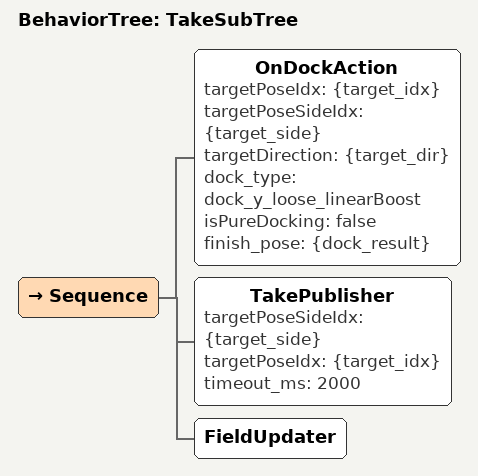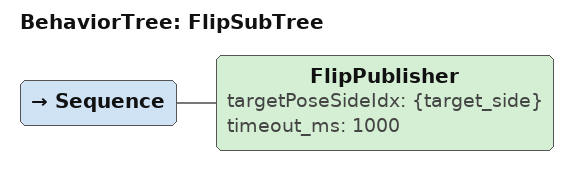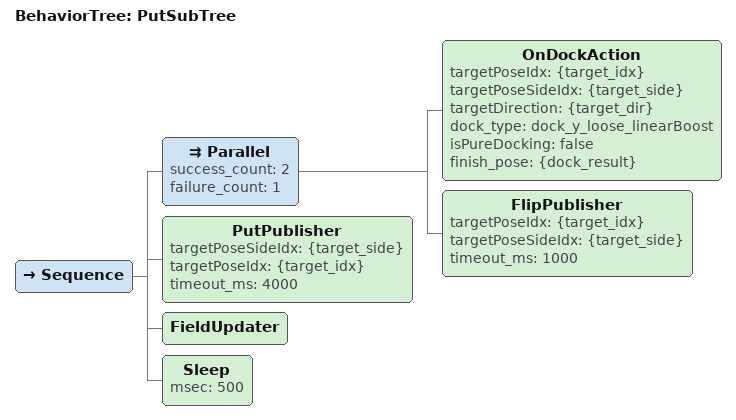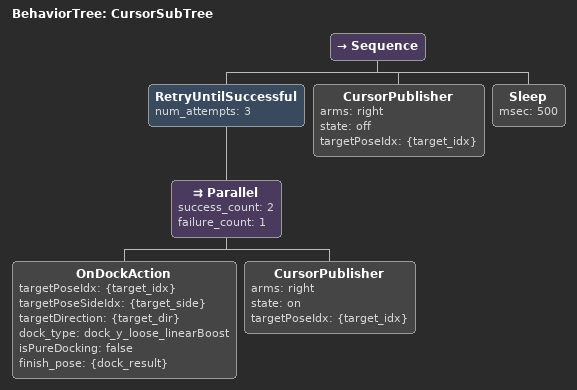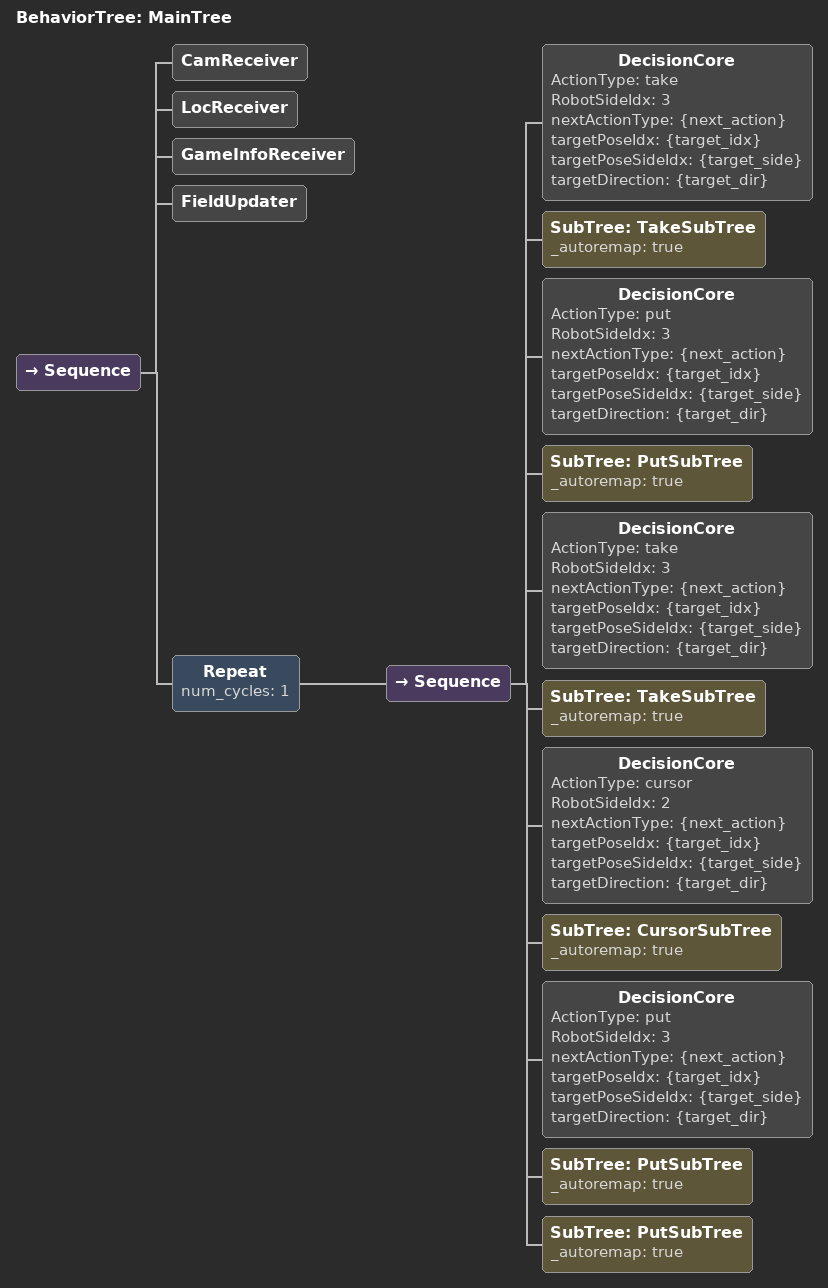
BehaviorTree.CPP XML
<?xml version="1.0" encoding="UTF-8"?>
<!-- test for TAKE/PUT/Cursor publisher -->
<root BTCPP_format="4">

    <!-- TAKE SubTree: Go to collection point and take -->
    <BehaviorTree ID="TakeSubTree">
        <Sequence>
            <!-- Dock to collection point -->
            <OnDockAction
                targetPoseIdx="{target_idx}"
                targetPoseSideIdx="{target_side}"
                targetDirection="{target_dir}"
                dock_type="dock_y_loose_linearBoost"
                isPureDocking="false"
                finish_pose="{dock_result}"/>

            <!-- Publish TAKE command and wait for completion -->
            <TakePublisher
                targetPoseSideIdx="{target_side}"
                targetPoseIdx="{target_idx}"
                timeout_ms="2000"/>   <!-- test for callback -->
            <FieldUpdater/>
        </Sequence>
    </BehaviorTree>

    <!-- FLIP SubTree: Flip the hazelnut               -->
    <BehaviorTree ID="FlipSubTree">
        <Sequence>
            <!-- Publish FLIP command and wait for completion -->
            <FlipPublisher
                targetPoseSideIdx="{target_side}"
                timeout_ms="1000"/>
        </Sequence>
    </BehaviorTree>

    <!-- PUT SubTree: Go to pantry point and put -->
    <BehaviorTree ID="PutSubTree">
        <Sequence>
            <!-- Flip and Dock in parallel: FlipPublisher waits for isDocking signal -->
            <Parallel success_count="2" failure_count="1">
                <OnDockAction
                    targetPoseIdx="{target_idx}"
                    targetPoseSideIdx="{target_side}"
                    targetDirection="{target_dir}"
                    dock_type="dock_y_loose_linearBoost"
                    isPureDocking="false"
                    finish_pose="{dock_result}"/>
                <FlipPublisher
                    targetPoseIdx="{target_idx}"
                    targetPoseSideIdx="{target_side}"
                    timeout_ms="1000"/>
            </Parallel>

            <!-- Publish PUT command and wait for completion -->
            <PutPublisher
                targetPoseSideIdx="{target_side}"
                targetPoseIdx="{target_idx}"
                timeout_ms="4000"/>   <!-- test for callback -->
            <FieldUpdater/>
            <Sleep msec="500"/>
        </Sequence>
    </BehaviorTree>

    <BehaviorTree ID="CursorSubTree">
        <Sequence>
            <RetryUntilSuccessful num_attempts="3">
                <Parallel success_count="2" failure_count="1">
                    <OnDockAction
                        targetPoseIdx="{target_idx}"
                        targetPoseSideIdx="{target_side}"
                        targetDirection="{target_dir}"
                        dock_type="dock_y_loose_linearBoost"
                        isPureDocking="false"
                        finish_pose="{dock_result}"/>
                    <CursorPublisher
                        arms="right"
                        state="on"
                        targetPoseIdx="{target_idx}"/>
                </Parallel>
            </RetryUntilSuccessful>
            <CursorPublisher
                arms="right"
                state="off"
                targetPoseIdx="{target_idx}"/>
            <Sleep msec="500"/>
        </Sequence>
    </BehaviorTree>

    <!-- Main Tree: Complete collection cycle -->
    <!-- Pattern: Fill all 4 robot sides, then empty them to pantries -->
    <!-- Repeat twice to handle all 8 collection points -->
    <BehaviorTree ID="MainTree">
        <Sequence>
            <!-- Initialize receivers first -->
            <CamReceiver/>
            <LocReceiver/>
            <GameInfoReceiver/>
            <FieldUpdater/>
            <Repeat num_cycles="1">
                <Sequence>
                    <DecisionCore
                        ActionType="take"
                        RobotSideIdx="3"
                        nextActionType="{next_action}"
                        targetPoseIdx="{target_idx}"
                        targetPoseSideIdx="{target_side}"
                        targetDirection="{target_dir}"/>
                    <SubTree ID="TakeSubTree" _autoremap="true"/>

                    <DecisionCore
                        ActionType="put"
                        RobotSideIdx="3"
                        nextActionType="{next_action}"
                        targetPoseIdx="{target_idx}"
                        targetPoseSideIdx="{target_side}"
                        targetDirection="{target_dir}"/>
                    <SubTree ID="PutSubTree" _autoremap="true"/>

                    <DecisionCore
                        ActionType="take"
                        RobotSideIdx="3"
                        nextActionType="{next_action}"
                        targetPoseIdx="{target_idx}"
                        targetPoseSideIdx="{target_side}"
                        targetDirection="{target_dir}"/>
                    <SubTree ID="TakeSubTree" _autoremap="true"/>

                    <DecisionCore
                        ActionType="cursor"
                        RobotSideIdx="2"
                        nextActionType="{next_action}"
                        targetPoseIdx="{target_idx}"
                        targetPoseSideIdx="{target_side}"
                        targetDirection="{target_dir}"/>
                    <SubTree ID="CursorSubTree" _autoremap="true"/>

                    <DecisionCore
                        ActionType="put"
                        RobotSideIdx="3"
                        nextActionType="{next_action}"
                        targetPoseIdx="{target_idx}"
                        targetPoseSideIdx="{target_side}"
                        targetDirection="{target_dir}"/>
                    <SubTree ID="PutSubTree" _autoremap="true"/>

                    <SubTree ID="PutSubTree" _autoremap="true"/>
                </Sequence>
            </Repeat>

        </Sequence>
    </BehaviorTree>
</root>
